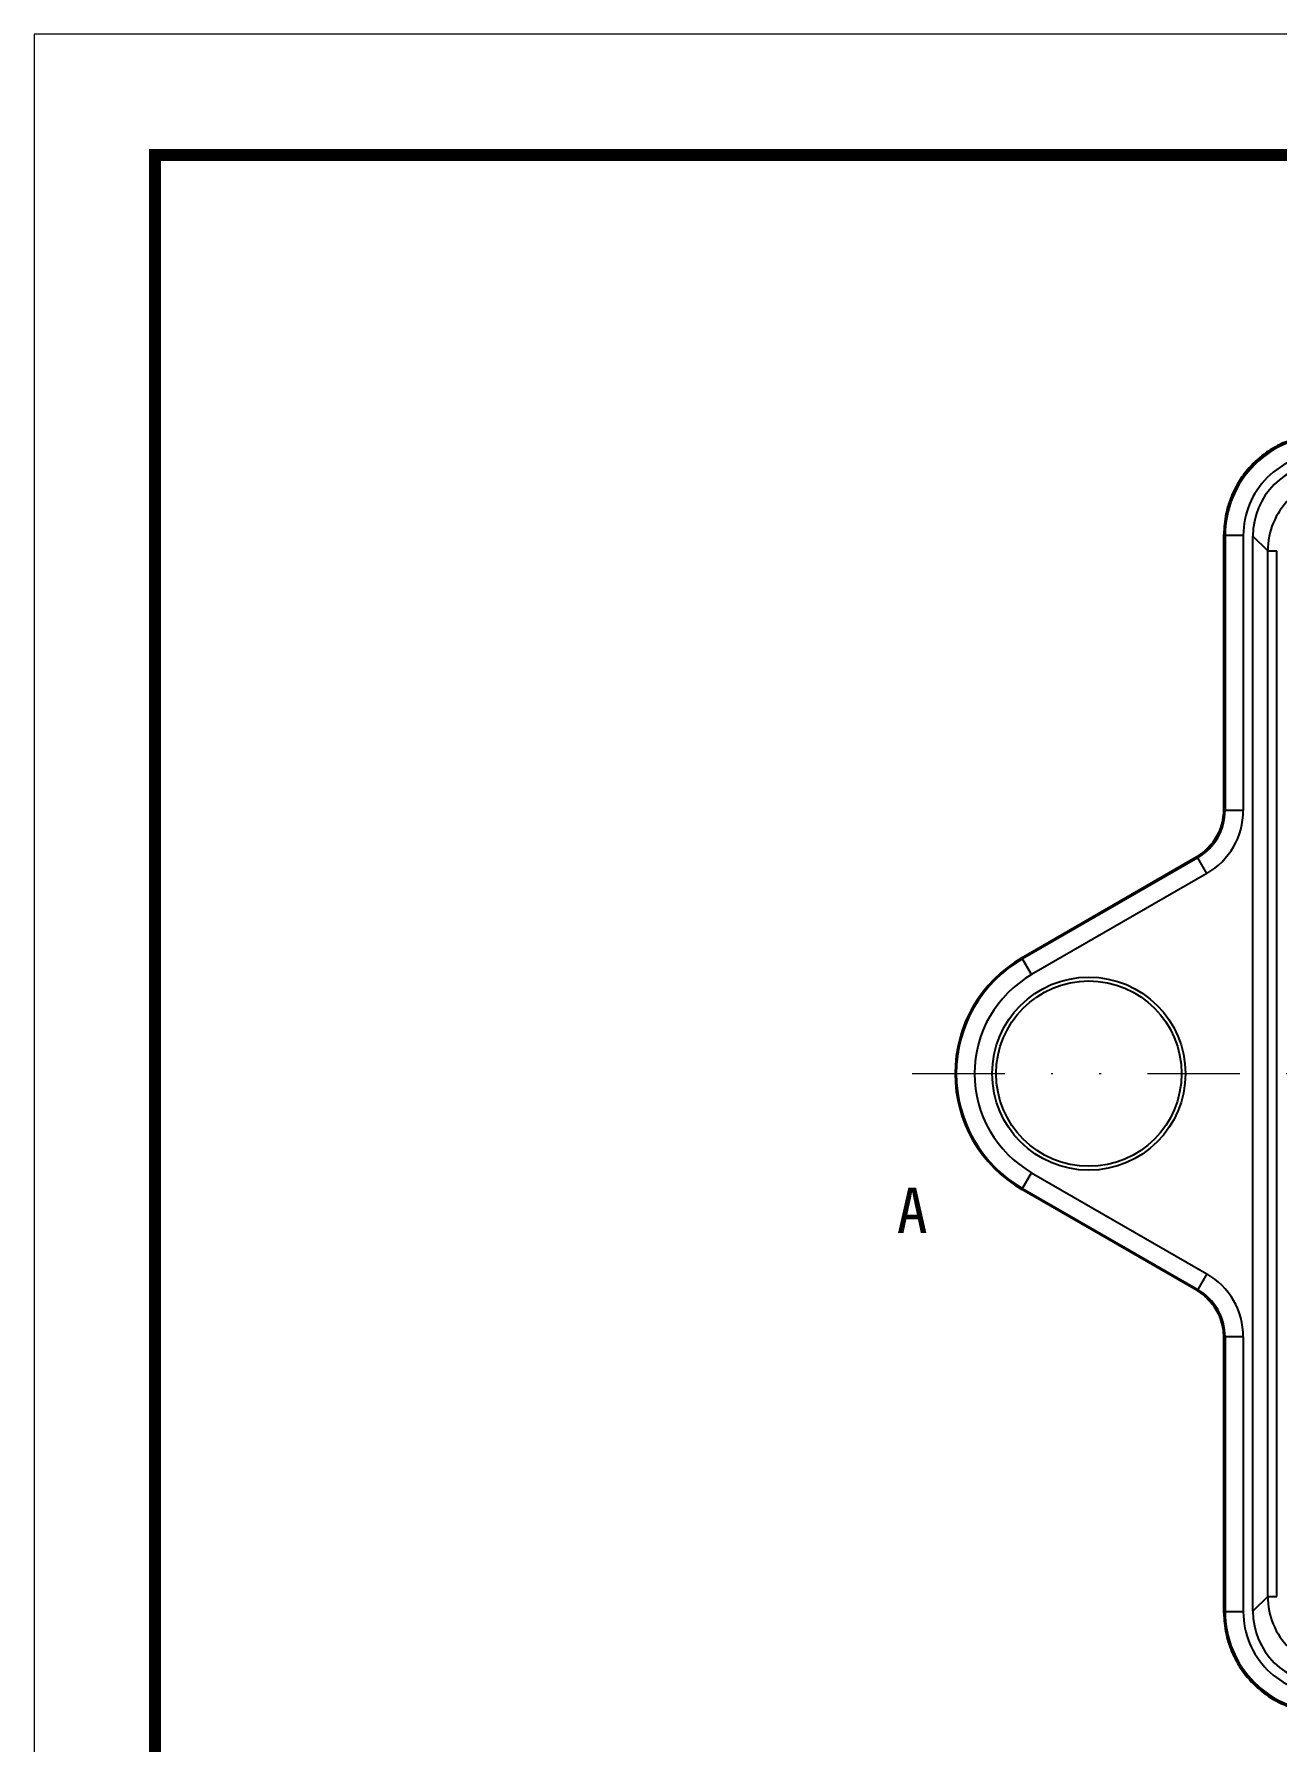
# Model space of a CAD drawing. Header units: millimetres. Extents: x 1396 to 1781, y -411 to -144.
# Drawn here: x 1396 to 1464.2, y -237.4 to -143.7 of the extents above; entities that cross this region are included whole.
import ezdxf
from ezdxf.enums import TextEntityAlignment as Align

# ---------------------------------------------------------------- set-up
doc = ezdxf.new("R2010")
doc.units = ezdxf.units.MM
doc.linetypes.add('DIVIDE', pattern=[31.75, 12.7, -6.35, 0, -6.35, 0, -6.35])
doc.layers.add('from', color=7, linetype='Continuous', lineweight=13)
doc.layers.add('hatch', color=56, linetype='Continuous', lineweight=9)
doc.styles.add('样式 1', font='SIMKAI.TTF')

msp = doc.modelspace()

# ---------------------------------------------------------------- linework, layer by layer
at = {"color": 7, "linetype": 'Continuous'}
for p, q in [((1461.271, -171.14), (1461.271, -171.14)), ((1461.336, -171.206), (1461.271, -171.14)), ((1461.271, -186.247), (1461.271, -171.14)), ((1461.271, -186.247), (1461.271, -171.14)), ((1462.336, -171.205), (1461.336, -171.205)), ((1461.336, -171.206), (1461.336, -186.285)), ((1462.336, -171.205), (1462.336, -186.285)), ((1463.676, -172.046), (1462.862, -171.231)), ((1462.862, -230.234), (1462.862, -171.231)), ((1463.676, -172.046), (1464.176, -172.046)), ((1463.676, -229.42), (1463.676, -172.046)), ((1464.176, -229.42), (1464.176, -172.046)), ((1461.271, -186.247), (1461.271, -186.247)), ((1461.336, -186.285), (1461.271, -186.247)), ((1462.336, -186.285), (1461.336, -186.285)), ((1450.191, -194.375), (1459.772, -188.844)), ((1450.192, -194.376), (1459.772, -188.844)), ((1459.837, -188.882), (1450.224, -194.432)), ((1460.176, -188.564), (1459.771, -188.844)), ((1459.837, -188.882), (1459.772, -188.844)), ((1459.772, -188.844), (1459.772, -188.844)), ((1460.337, -189.748), (1459.837, -188.882)), ((1460.337, -189.748), (1450.724, -195.298)), ((1450.724, -195.298), (1450.191, -194.375)), ((1450.191, -207.09), (1450.724, -206.168)), ((1450.724, -206.168), (1460.337, -211.718)), ((1459.772, -212.621), (1450.191, -207.09)), ((1459.772, -212.621), (1450.192, -207.09)), ((1450.224, -207.033), (1459.837, -212.583)), ((1460.337, -211.718), (1459.837, -212.583)), ((1459.772, -212.621), (1459.837, -212.583)), ((1459.772, -212.621), (1459.772, -212.621)), ((1461.231, -214.73), (1461.271, -215.218)), ((1461.271, -215.218), (1461.336, -215.181)), ((1461.271, -215.218), (1461.271, -215.218)), ((1461.271, -230.325), (1461.271, -215.218)), ((1461.271, -230.325), (1461.271, -215.218)), ((1462.336, -215.181), (1461.336, -215.181)), ((1461.336, -215.181), (1461.336, -230.26)), ((1462.336, -215.181), (1462.336, -230.26)), ((1463.676, -229.42), (1462.862, -230.234)), ((1463.676, -229.42), (1464.176, -229.42)), ((1461.336, -230.26), (1461.271, -230.325)), ((1461.271, -230.325), (1461.271, -230.325)), ((1462.336, -230.26), (1461.336, -230.26))]:
    msp.add_line(p, q, dxfattribs=at)
for points in [[(1466.769, -165.642), (1465.719, -165.743), (1464.476, -166.143), (1463.36, -166.826), (1462.437, -167.753), (1461.76, -168.872), (1461.367, -170.115), (1461.271, -171.14)], [(1461.271, -186.247), (1461.228, -186.754), (1461.025, -187.435), (1460.668, -188.05), (1460.176, -188.564)], [(1459.771, -212.622), (1460.191, -212.914), (1460.68, -213.431), (1461.033, -214.048), (1461.231, -214.73)], [(1461.271, -230.325), (1461.372, -231.375), (1461.772, -232.619), (1462.455, -233.735), (1463.383, -234.657), (1464.501, -235.334), (1465.744, -235.727), (1466.769, -235.824)]]:
    msp.add_lwpolyline(points, dxfattribs=at)
for radius in [5.3, 5.086]:
    msp.add_circle((1453.862, -200.733), radius, dxfattribs=at)
for centre, radius, start, end in [((1466.835, -171.206), 5.498, 90.00224, 180.00424), ((1466.834, -171.205), 4.498, 89.99233, 180.00767), ((1466.765, -171.136), 5.492, 124.98823, 128.48303), ((1466.771, -171.142), 5.5, 115.21643, 124.99754), ((1466.769, -171.139), 5.497, 141.67213, 146.16998), ((1466.768, -171.139), 5.496, 128.48463, 141.66909), ((1466.77, -171.141), 5.498, 146.15959, 160.40038), ((1467.675, -172.046), 3.999, 89.99913, 180.00087), ((1466.756, -171.137), 5.485, 160.39147, 168.20309), ((1466.789, -171.143), 5.518, 168.20839, 179.96981), ((1458.338, -186.285), 2.998, 299.98743, 0.01032), ((1458.337, -186.285), 3.999, 299.99942, 0.00042), ((1458.263, -186.247), 3.008, 349.3082, 359.44922), ((1458.286, -186.247), 2.985, 359.45696, 0.00538), ((1458.278, -186.25), 2.993, 336.41168, 338.72986), ((1458.279, -186.25), 2.993, 338.72197, 349.30408), ((1458.277, -186.251), 2.993, 310.52144, 320.4653), ((1458.276, -186.25), 2.994, 320.45751, 323.42535), ((1458.272, -186.247), 2.999, 323.42745, 336.41048), ((1458.281, -186.262), 2.982, 299.98945, 300.47362), ((1458.268, -186.24), 3.007, 300.48246, 310.51903), ((1453.862, -200.733), 7.341, 120, 240), ((1453.862, -200.733), 7.341, 120, 240), ((1453.862, -200.733), 7.276, 120, 240), ((1453.862, -200.733), 6.276, 120, 240), ((1458.338, -215.18), 3.998, 359.99848, 60.00168), ((1458.281, -215.204), 2.982, 59.44891, 60.01053), ((1458.268, -215.225), 3.007, 49.28395, 59.44044), ((1458.338, -215.18), 2.998, 359.98967, 60.01257), ((1458.277, -215.214), 2.993, 38.49059, 49.28049), ((1458.278, -215.214), 2.993, 36.3787, 38.49793), ((1458.272, -215.218), 2.999, 23.39407, 36.3776), ((1458.276, -215.216), 2.995, 20.29187, 23.39209), ((1458.279, -215.216), 2.992, 10.49756, 20.29996), ((1458.263, -215.219), 3.008, 0.47638, 10.49453), ((1458.287, -215.218), 2.984, 359.9946, 0.46827), ((1467.675, -229.42), 3.999, 179.99913, 270.00087), ((1466.789, -230.322), 5.518, 180.02999, 191.92879), ((1466.835, -230.26), 5.498, 180.00224, 270.00424), ((1466.834, -230.261), 4.498, 179.99232, 270.00768), ((1466.757, -230.328), 5.485, 191.93481, 200.0211), ((1466.769, -230.325), 5.498, 200.01168, 205.21371), ((1466.771, -230.324), 5.5, 205.21643, 214.99754), ((1466.765, -230.329), 5.492, 214.98823, 218.48303), ((1466.768, -230.326), 5.496, 218.48463, 231.66909), ((1466.768, -230.326), 5.497, 231.67213, 236.16998), ((1466.77, -230.325), 5.498, 236.15959, 250.40038)]:
    msp.add_arc(centre, radius, start, end, dxfattribs=at)
for centre, major_axis, start_param, end_param in [((1466.863, -171.234), (2.83, -2.83), 2.356537, 3.926648), ((1466.863, -230.231), (2.83, 2.83), -3.926648, -2.356537)]:
    msp.add_ellipse(centre, major_axis=major_axis, ratio=0.999315, start_param=start_param, end_param=end_param, dxfattribs=at)
at = {"layer": 'from'}
msp.add_lwpolyline([(1395.997, -410.966), (1780.619, -410.966), (1780.619, -143.688), (1395.997, -143.688)], close=True, dxfattribs=at)
at = {"layer": 'from', "const_width": 0.663}
msp.add_lwpolyline([(1402.625, -404.338), (1402.625, -150.317), (1773.991, -150.317), (1773.991, -404.338), (1402.625, -404.338)], dxfattribs=at)
at = {"layer": 'hatch', "color": 2, "linetype": 'DIVIDE', "ltscale": 0.4}
msp.add_line((1444.171, -200.733), (1589.479, -200.733), dxfattribs=at)
at = {"layer": 'hatch', "color": 2}
msp.add_lwpolyline([(1444.171, -200.733, 0, 0, 0), (1444.171, -203.233, 0.75, 0, 0), (1444.171, -205.733, 0, 0, 0)], format="xyseb", dxfattribs=at)

# ---------------------------------------------------------------- texts
at = {"layer": 'hatch', "color": 6, "style": '样式 1'}
msp.add_text('A', height=2.5, dxfattribs=at).set_placement((1444.171, -208.233), align=Align.MIDDLE)

doc.saveas('drawing.dxf')
